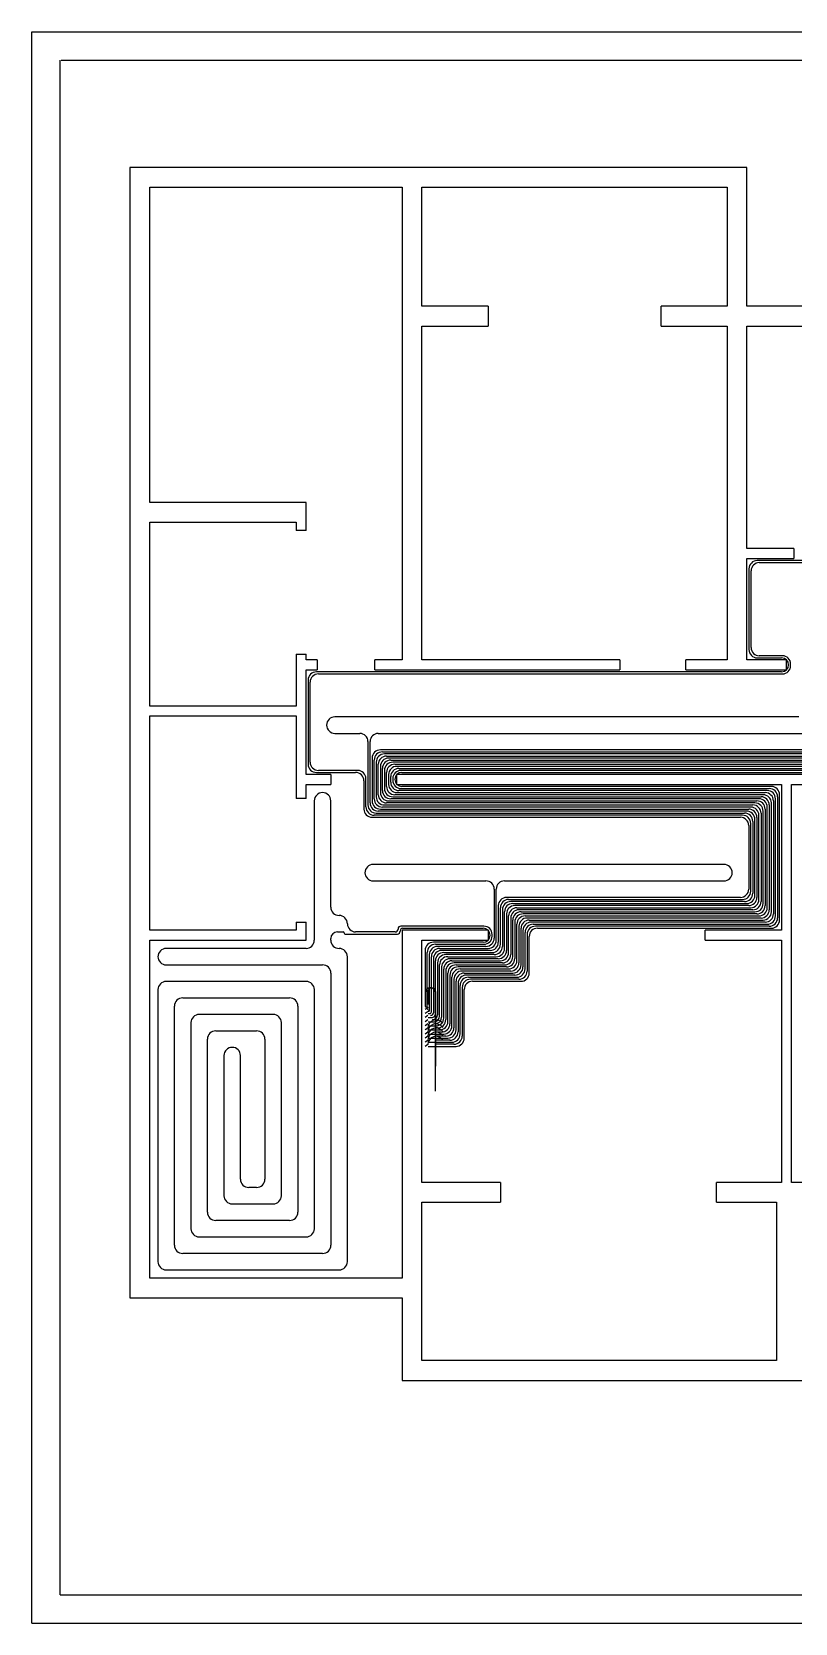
# Model space of a CAD drawing. Header units: inches. Extents: x 0 to 27300, y -27333 to -4451.
# Drawn here: x 0 to 9254, y -27333 to -8027 of the extents above; entities that cross this region are included whole.
import ezdxf

# ---------------------------------------------------------------- set-up
doc = ezdxf.new("R2010")
doc.units = ezdxf.units.IN
doc.header["$MEASUREMENT"] = 0
for name, color, linetype in [('A2-建筑墙体', 255, 'Continuous'), ('图框', 4, 'Continuous'), ('地暖管', 7, 'Continuous')]:
    doc.layers.add(name, color=color, linetype=linetype)
doc.styles.add('1dac53a31aeba2370b97106346818e54', font='', dxfattribs={"height": 43.198381})
doc.styles.add('1f488f4b2ef1b152d32ed8bb140b4ed1', font='', dxfattribs={"height": 43.198381})
doc.styles.add('2ee4a1918873d97d1977456be36b2fac', font='', dxfattribs={"height": 52.798021})
doc.styles.add('58c27925b294fd0c30aaffbcf10887a5', font='', dxfattribs={"height": 52.798021})
doc.styles.add('5d7050954b2bbd82e94d75c8334c1a07', font='', dxfattribs={"height": 52.798021})
doc.styles.add('6cdbe4c37f334f9b3f18b74c6616af9b', font='', dxfattribs={"height": 43.198381})
doc.styles.add('871ba157db02772189435026d6a1f12a', font='', dxfattribs={"height": 52.798021})
doc.styles.add('b55c54cd7af753c58a5ed410a0ddc4e6', font='', dxfattribs={"height": 43.198381})
doc.styles.add('eec79cf32286c9bcb9e9a0388136559f', font='', dxfattribs={"height": 43.198381})
doc.styles.add('fecaf8cb5bb26a9b40f5bfd342b1b301', font='', dxfattribs={"height": 52.798021})
doc.styles.get('1dac53a31aeba2370b97106346818e54').set_extended_font_data('SimSun')
doc.styles.get('1f488f4b2ef1b152d32ed8bb140b4ed1').set_extended_font_data('SimSun')
doc.styles.get('2ee4a1918873d97d1977456be36b2fac').set_extended_font_data('SimSun')
doc.styles.get('58c27925b294fd0c30aaffbcf10887a5').set_extended_font_data('SimSun')
doc.styles.get('5d7050954b2bbd82e94d75c8334c1a07').set_extended_font_data('SimSun')
doc.styles.get('6cdbe4c37f334f9b3f18b74c6616af9b').set_extended_font_data('SimSun')
doc.styles.get('871ba157db02772189435026d6a1f12a').set_extended_font_data('SimSun')
doc.styles.get('b55c54cd7af753c58a5ed410a0ddc4e6').set_extended_font_data('SimSun')
doc.styles.get('eec79cf32286c9bcb9e9a0388136559f').set_extended_font_data('SimSun')
doc.styles.get('fecaf8cb5bb26a9b40f5bfd342b1b301').set_extended_font_data('SimSun')

# ---------------------------------------------------------------- blocks, each defined once
blk = doc.blocks.new('1017054')
at = {"layer": '图框', "linetype": 'Continuous'}
for p, q in [((0.6, -8420), (11879.4, -8420)), ((0.6, -16820), (0.6, -8420)), ((11879.4, -8420), (11879.4, -16820)), ((150.6, -16670), (150.6, -8570)), ((155.4, -8570), (11729.4, -8570)), ((10229.5, -8570), (10229.5, -16670)), ((11729.4, -16670), (11729.4, -8570)), ((10779.5, -9157.8), (10989, -9025.4)), ((10989, -9025.4), (11199.7, -9154.6)), ((10827.1, -9190.6), (10985.9, -9092.1)), ((10985.9, -9092.1), (11145.7, -9187.4)), ((11199.7, -9154.6), (11199.7, -9308.1)), ((10779.5, -9309.1), (10779.5, -9157.8)), ((10827.1, -9300.7), (10827.1, -9190.6)), ((11145.7, -9187.4), (11145.7, -9298.5)), ((10516, -9638.2), (10649.4, -9638.2)), ((10517.5, -9659.8), (10542.9, -9659.8)), ((10578.3, -9659.6), (10588.4, -9659.6)), ((10622.9, -9659.8), (10647.9, -9659.8)), ((10679, -9646.9), (10679, -9668.4)), ((10698.5, -9645.8), (10698.5, -9659.9)), ((10743.9, -9664.3), (10743.9, -9631.6)), ((10743.9, -9631.6), (10761.1, -9631.6)), ((10761.1, -9631.6), (10761.1, -9664.3)), ((10855.3, -9657.7), (10855.3, -9708.4)), ((10978.7, -9644.7), (10871.7, -9644.7)), ((10987.8, -9625.8), (10987.8, -9639.2)), ((11005, -9625.8), (11005, -9639.2)), ((11108.5, -9644.7), (11010.5, -9644.7)), ((11185.8, -9651.3), (11185.8, -9755.9)), ((11423.8, -9641.2), (11208.3, -9641.2)), ((10500, -9714), (10500, -9870.6)), ((10516.5, -9694.8), (10539.6, -9694.8)), ((10529.4, -9718.3), (10529.4, -9778.2)), ((10550.4, -9666.9), (10550.4, -9686.3)), ((10553.1, -9717.5), (10553.1, -9764.5)), ((10568.9, -9666.9), (10568.9, -9686.3)), ((10572.1, -9722), (10572.1, -9772.4)), ((10578.3, -9694.8), (10588.4, -9694.8)), ((10578.3, -9714.4), (10588.4, -9714.4)), ((10593.9, -9666.9), (10593.9, -9686.3)), ((10596.3, -9722), (10596.3, -9772.4)), ((10613.6, -9666.9), (10613.6, -9686.3)), ((10614.5, -9717.5), (10614.5, -9764.5)), ((10621.8, -9694.8), (10644.9, -9694.8)), ((10637.7, -9718.3), (10637.7, -9778.2)), ((10660.1, -9714), (10660.1, -9884.4)), ((10680.2, -9743.1), (10680.2, -9757.9)), ((10686.9, -9736.4), (10739.1, -9736.4)), ((10704.1, -9686.4), (10743.9, -9686.4)), ((10704.3, -9664.3), (10743.9, -9664.3)), ((10743.9, -9686.4), (10743.9, -9730)), ((10761.1, -9664.3), (10809.3, -9664.3)), ((10761.1, -9685.6), (10809.8, -9685.6)), ((10761.1, -9685.6), (10761.1, -9730.2)), ((10766.4, -9736.4), (10808.7, -9736.4)), ((10816.5, -9668.6), (10816.5, -9680.6)), ((10817.3, -9743.3), (10817.3, -9757.7)), ((10880.1, -9678.8), (10880.1, -9706.5)), ((10887.5, -9672), (11104.9, -9672)), ((10910.4, -9714.1), (10943, -9714.1)), ((10912.3, -9694.7), (11083.7, -9694.7)), ((10973.1, -9723), (10985.5, -9723)), ((11012.4, -9714.1), (11083.9, -9714.1)), ((11107.6, -9737.1), (11127, -9737.1)), ((11113.3, -9682.5), (11113.3, -9713.5)), ((11143.8, -9714.1), (11143.8, -9674.1)), ((11213, -9677.6), (11213, -9748.9)), ((11223.1, -9668.1), (11422.3, -9668.1)), ((11314.9, -9705.6), (11314.9, -9751.8)), ((11322.9, -9694.6), (11339.5, -9694.6)), ((11344.4, -9705.7), (11344.4, -9752.1)), ((10529.4, -9804.4), (10529.4, -9831)), ((10637.7, -9804.4), (10637.7, -9831)), ((10678.1, -9795.8), (10678.1, -9878.3)), ((10687.1, -9763.1), (10811.6, -9763.1)), ((10698.5, -9782.5), (10789.7, -9782.5)), ((10701.9, -9821.1), (10701.9, -9867.3)), ((10706.1, -9809.8), (10782.9, -9809.8)), ((10795, -9819.6), (10795, -9869.2)), ((10815.4, -9806), (10815.4, -9888.1)), ((11031, -9876.9), (11031, -9822.5)), ((11203.9, -9809.9), (11224.6, -9809.9)), ((11218.2, -9787.6), (11305.1, -9787.6)), ((11222.8, -9756.7), (11303.9, -9756.7)), ((11316.4, -9796.6), (11316.4, -9864.4)), ((11343.9, -9796.4), (11343.9, -9861.9)), ((11352.4, -9787.6), (11454.7, -9787.6)), ((11354.5, -9757), (11454.4, -9757)), ((11462.8, -9763.9), (11462.8, -9780.4)), ((10528.2, -9905.3), (10643.9, -9905.3)), ((10529.4, -9853.9), (10529.4, -9876.8)), ((10535.8, -9849.4), (10633.5, -9849.4)), ((10537.1, -9834.6), (10630, -9834.6)), ((10541, -9887.2), (10629.8, -9887.2)), ((10637.7, -9853.9), (10637.7, -9876.8)), ((10704.2, -9905.1), (10801.8, -9905.1)), ((10715.6, -9882.4), (10779.9, -9882.4)), ((10867.5, -9906.4), (10905, -9906.4)), ((10907.3, -9874.9), (10869.2, -9874.9)), ((11295.1, -9888.3), (11295.1, -9912.6)), ((11729.4, -10367.6), (10229.5, -10367.6)), ((10229.5, -11091), (11729.4, -11091)), ((10229.5, -11659.7), (11729.4, -11659.7)), ((10229.5, -12237.2), (11729.4, -12237.2)), ((10229.5, -12781.3), (11729.4, -12781.3)), ((10229.5, -13160.2), (11729.4, -13160.2)), ((10229.5, -13539.2), (11729.4, -13539.2)), ((10229.5, -13944.1), (11729.4, -13944.1)), ((10229.5, -14394.1), (11729.4, -14394.1)), ((10979.4, -14394.1), (10979.4, -14733.7)), ((10229.5, -14733.7), (11729.4, -14733.7)), ((150.6, -16670), (11729.4, -16670)), ((0.6, -16820), (11879.4, -16820))]:
    blk.add_line(p, q, dxfattribs=at)
for centre, radius, start, end in [((10989.5, -9275.6), 212.7, 189.06326, 351.22537), ((10986.2, -9276.4), 161, 188.67877, 352.08264), ((10923.6, -9287.3), 25.6, 25.4217, 181.47552), ((10989.2, -9271.9), 92.6, 189.98711, 353.32388), ((10990.5, -9270.3), 44.2, 187.87552, 356.26453), ((11055.9, -9287.3), 25.6, 10.33016, 146.54958), ((10516.9, -9649), 10.8, 94.31777, 273.35043), ((10543.6, -9666.6), 6.82, 357.98129, 95.32506), ((10578, -9668.9), 9.33, 88.04288, 167.30389), ((10587.9, -9665.7), 6.14, 349.24252, 85.66618), ((10622.4, -9668.9), 9.02, 87.0265, 167.29825), ((10648.6, -9649), 10.8, 266.64957, 85.68223), ((10688.9, -9649), 10.2, 18.32617, 167.8205), ((10703.6, -9659.4), 5.04, 186.11292, 278.41232), ((10874, -9664.4), 19.8, 96.6007, 160.3597), ((10978.9, -9634.8), 9.89, 268.87418, 333.44443), ((10996.4, -9631.7), 10.4, 34.3448, 145.6552), ((11011.8, -9638), 6.85, 190.65553, 259.34445), ((11105.8, -9683.8), 39.2, 14.29939, 86.08947), ((11207.9, -9670.3), 29.1, 89.06215, 139.2711), ((11417.5, -9623), 45.4, 276.04296, 0.65613), ((11418.2, -9624.1), 18, 287.89719, 5.26145), ((11449.5, -9642.5), 24.2, 56.36841, 123.63158), ((10522.7, -9716.8), 22.9, 105.83975, 172.95766), ((10541.5, -9726.9), 14.9, 39.01448, 144.50691), ((10539.7, -9683.8), 11, 269.14342, 346.82722), ((10577.1, -9686.7), 8.15, 177.11169, 278.98932), ((10580.1, -9722.1), 7.97, 102.506, 178.97522), ((10584.8, -9686.4), 9.14, 292.98911, 0.31258), ((10588.7, -9722), 7.62, 359.86447, 92.47381), ((10622.1, -9686.4), 8.43, 179.77374, 268.00348), ((10625.6, -9733.6), 19.5, 51.82613, 124.56226), ((10640.8, -9713.7), 19.4, 359.2366, 77.79726), ((10702.5, -9662), 24.4, 195.3683, 273.70917), ((10687.9, -9744.1), 7.75, 97.02299, 172.38785), ((10736.8, -9729.7), 7.12, 288.75772, 357.82544), ((10769.1, -9728.8), 8.1, 189.86636, 250.41756), ((10809.1, -9744.7), 8.27, 9.89262, 92.87217), ((10809.5, -9672.2), 7.85, 27.06586, 91.1627), ((10808.8, -9677.4), 8.28, 276.56808, 337.70407), ((10867.7, -9707.1), 12.5, 186.18703, 2.53611), ((10858.4, -9629.4), 148, 272.30258, 320.77209), ((10846, -9619.7), 195.6, 275.85745, 321.34119), ((10859.3, -9646.7), 107.5, 273.95236, 321.12869), ((10887.7, -9679.7), 7.63, 91.63091, 173.24155), ((10916.3, -9704.9), 10.9, 111.61272, 237.21278), ((10965.6, -9751), 34.4, 15.36733, 54.46764), ((10883.2, -9785), 147.4, 357.88465, 28.76708), ((11214.4, -9973.6), 259.6, 114.30819, 135.12674), ((11080.2, -9704.5), 10.3, 291.04973, 70.19579), ((11102.5, -9682.6), 10.8, 0.02101, 77.29861), ((11128.7, -9706.7), 16.8, 203.57852, 334.05096), ((11119.5, -9751.2), 16, 317.39698, 62.11168), ((11226.9, -9682.3), 14.7, 105.19199, 161.43864), ((11330.2, -9708.3), 15.5, 118.11695, 170.12964), ((11327.8, -9706.4), 16.6, 2.43148, 45.33025), ((10530.2, -9752), 26.2, 268.28604, 331.4678), ((10530.3, -9761.2), 43.2, 268.70709, 344.96225), ((10631.6, -9769.6), 35.4, 184.56529, 280.02182), ((10634.3, -9757.4), 21, 199.75555, 279.22992), ((10701.1, -9808.8), 26.4, 95.46915, 150.42928), ((10687.8, -9754.9), 8.21, 201.55894, 265.2478), ((10722.2, -9822.1), 20.2, 142.48921, 177.23819), ((10782.1, -9823.2), 13.4, 15.3429, 86.46938), ((10788.8, -9809.4), 26.9, 7.31535, 87.96974), ((10810.9, -9756.6), 6.48, 276.52054, 350.24731), ((10874.6, -9827.3), 15.7, 123.37817, 235.87286), ((10874.6, -9766.5), 14.8, 121.83917, 226.61217), ((10866.8, -9668.8), 171.6, 269.65518, 321.42886), ((10725, -9487.1), 428.5, 295.18491, 310.27374), ((10883.7, -9798.1), 119.4, 352.30381, 10.76487), ((11271.5, -10063.7), 340.6, 129.22598, 134.91631), ((11283.8, -9756.8), 231.7, 190.70569, 220.3029), ((11194.2, -9786.5), 112.8, 177.3231, 238.5217), ((11148.4, -9880.9), 120, 98.18986, 123.83833), ((11091.4, -9817.7), 112.8, 325.90021, 3.97691), ((11224.2, -9749.1), 39, 189.98938, 261.04294), ((11126.6, -9832.2), 100.5, 323.81286, 12.79996), ((11223.5, -9745.7), 11.1, 197.06299, 266.0296), ((11302.3, -9738.5), 18.3, 274.95343, 313.25104), ((11302.4, -9802.6), 15.2, 23.19769, 79.76546), ((11354, -9797.7), 10.2, 98.95345, 172.60139), ((11354.6, -9743.9), 13.1, 218.86043, 269.43164), ((11438, -9839.4), 29.6, 93.67776, 159.45251), ((11332.1, -9893.1), 133.1, 356.08577, 38.6706), ((11453.5, -9766.6), 9.65, 16.3888, 84.90044), ((11455.1, -9779.9), 7.71, 266.93219, 356.95544), ((10539.4, -9867.4), 39.5, 184.54605, 253.58766), ((10536.5, -9825.9), 8.72, 215.6619, 274.05521), ((10535.6, -9856), 6.59, 88.46243, 161.40648), ((10540.3, -9876.3), 11, 182.87885, 273.35272), ((10627.2, -9877), 10.5, 284.46104, 1.14558), ((10629.6, -9823.7), 10.9, 272.46893, 318.04303), ((10633.5, -9853.6), 4.23, 356.58331, 90.13579), ((10638.4, -9884.3), 21.7, 284.70413, 359.86534), ((10711.5, -9872), 33.9, 190.68318, 257.6799), ((10719.3, -9865.3), 17.5, 186.44353, 257.53091), ((10778.4, -9865.5), 17, 275.00122, 347.37064), ((10798.7, -9888.7), 16.7, 280.69152, 1.98886), ((10876.2, -9891.1), 17.6, 113.26645, 240.43211), ((10796.3, -9609.5), 316.2, 290.11771, 311.01816), ((10998.2, -9895.2), 13, 153.43144, 282.69986), ((10952.8, -9851), 51.1, 311.40309, 3.37904), ((10986.7, -9864), 46.1, 288.01257, 343.66019), ((11115, -9887.3), 20.9, 247.69598, 13.05991), ((11196.8, -9885), 12.7, 161.60144, 329.06567), ((11296.4, -9865), 47.6, 268.32184, 3.75751), ((11290, -9862.4), 26.5, 281.04559, 355.65503), ((11344.6, -9889.3), 89.2, 351.62787, 42.57758), ((11448.7, -9874.7), 31.9, 240.08498, 300.52454)]:
    blk.add_arc(centre, radius, start, end, dxfattribs=at)
at = {"layer": '图框', "color": 255, "attachment_point": 1, "line_spacing_factor": 0.8}
for s, insert, char_height, style in [('工程名称:', (10319.5, -10479.1), 42.24, '871ba157db02772189435026d6a1f12a'), ('PROJECT:', (10319.5, -10569.3), 34.56, '1f488f4b2ef1b152d32ed8bb140b4ed1'), ('图纸名称：', (10313.6, -11209.7), 42.24, '58c27925b294fd0c30aaffbcf10887a5'), ('TITLE:', (10319.5, -11300), 34.56, '1f488f4b2ef1b152d32ed8bb140b4ed1'), ('设计总监:', (10319.5, -11755.4), 42.24, '5d7050954b2bbd82e94d75c8334c1a07'), ('DESIGNER IN CHIEF:', (10319.5, -11845.7), 34.559, '6cdbe4c37f334f9b3f18b74c6616af9b'), ('签名:', (10319.5, -12002.9), 42.24, '5d7050954b2bbd82e94d75c8334c1a07'), ('SIGNATURE:', (10319.5, -12093.2), 34.56, '6cdbe4c37f334f9b3f18b74c6616af9b'), ('项目负责:', (10319.5, -12332.9), 42.24, '5d7050954b2bbd82e94d75c8334c1a07'), ('PROJECT IN CHIEF:', (10319.5, -12423.2), 34.559, 'b55c54cd7af753c58a5ed410a0ddc4e6'), ('签名:', (10319.5, -12559.4), 42.24, '2ee4a1918873d97d1977456be36b2fac'), ('SIGNATURE:', (10319.5, -12649.7), 34.56, '6cdbe4c37f334f9b3f18b74c6616af9b'), ('设计师:', (10319.5, -12899.4), 42.24, '2ee4a1918873d97d1977456be36b2fac'), ('DESIGNER:', (10319.5, -13004.5), 34.56, '6cdbe4c37f334f9b3f18b74c6616af9b'), ('审核:', (10319.5, -13267), 42.24, '2ee4a1918873d97d1977456be36b2fac'), ('APPROVED BY:', (10319.5, -13374.3), 34.559, 'eec79cf32286c9bcb9e9a0388136559f'), ('业主签名:', (10319.5, -13666), 42.24, 'fecaf8cb5bb26a9b40f5bfd342b1b301'), ('CLIENT SIGNATURE:', (10317.8, -13778.8), 34.559, '6cdbe4c37f334f9b3f18b74c6616af9b'), ('图纸编号:', (10302.5, -14039.8), 42.24, '2ee4a1918873d97d1977456be36b2fac'), ('DRAWING NO:', (10307.3, -14130.1), 34.559, '1dac53a31aeba2370b97106346818e54'), ('比例:', (10304.8, -14489.8), 42.24, '2ee4a1918873d97d1977456be36b2fac'), ('日期:', (11035.5, -14489.8), 42.24, '2ee4a1918873d97d1977456be36b2fac'), ('SCALE:', (10310.7, -14580.1), 34.56, '1f488f4b2ef1b152d32ed8bb140b4ed1'), ('DATE:', (11045.4, -14580.1), 34.56, '1f488f4b2ef1b152d32ed8bb140b4ed1')]:
    blk.add_mtext(s, dxfattribs=dict(at, insert=insert, char_height=char_height, style=style))

msp = doc.modelspace()

# ---------------------------------------------------------------- linework, layer by layer
at = {"layer": 'A2-建筑墙体', "color": 255, "linetype": 'Continuous'}
for p, q in [((1429, -9672), (1189, -9672)), ((1189, -9672), (1189, -23387)), ((8669, -9672), (1429, -9672)), ((8669, -9912), (8669, -9672)), ((1429, -13737), (1429, -9912)), ((1429, -9912), (4489, -9912)), ((4489, -9912), (4489, -15647)), ((4729, -9912), (8429, -9912)), ((4729, -11357), (4729, -9912)), ((8429, -9912), (8429, -11357)), ((8669, -11357), (8669, -9912)), ((5531, -11357), (4729, -11357)), ((5531, -11357), (5531, -11597)), ((5531, -11357), (5531, -11597)), ((8429, -11357), (7631, -11357)), ((7631, -11597), (7631, -11357)), ((7631, -11597), (7631, -11357)), ((11304, -11357), (8669, -11357)), ((4729, -11597), (5531, -11597)), ((4729, -15647), (4729, -11597)), ((7631, -11597), (8429, -11597)), ((8429, -11597), (8429, -15647)), ((8669, -11597), (11304, -11597)), ((8669, -14297), (8669, -11597)), ((3324, -13737), (1429, -13737)), ((3324, -13977), (3324, -13737)), ((1429, -13977), (3204, -13977)), ((1429, -16207), (1429, -13977)), ((3204, -13977), (3204, -14077)), ((3324, -14077), (3204, -14077)), ((3324, -14077), (3204, -14077)), ((3324, -14077), (3324, -13977)), ((9238, -14297), (8669, -14297)), ((8669, -15647), (8669, -14417)), ((8669, -14417), (9238, -14417)), ((9238, -14297), (9238, -14417)), ((9238, -14297), (9238, -14417)), ((3204, -15577), (3204, -16207)), ((3204, -15577), (3324, -15577)), ((3204, -15577), (3324, -15577)), ((3324, -15647), (3324, -15577)), ((3459, -15647), (3324, -15647)), ((3324, -17037), (3324, -15767)), ((3324, -15767), (3459, -15767)), ((3459, -15647), (3459, -15767)), ((3459, -15647), (3459, -15767)), ((4489, -15647), (4159, -15647)), ((4159, -15767), (4159, -15647)), ((4159, -15767), (4159, -15647)), ((4159, -15767), (7129, -15767)), ((7129, -15647), (4729, -15647)), ((7129, -15647), (7129, -15767)), ((7129, -15647), (7129, -15767)), ((8429, -15647), (7929, -15647)), ((7929, -15767), (7929, -15647)), ((7929, -15767), (7929, -15647)), ((7929, -15767), (9149, -15767)), ((9149, -15647), (8669, -15647)), ((9149, -15767), (9149, -15647)), ((3204, -16207), (1429, -16207)), ((1429, -18927), (1429, -16327)), ((1429, -16327), (3204, -16327)), ((3204, -16327), (3204, -17328)), ((3624, -17037), (3324, -17037)), ((3324, -17157), (3624, -17157)), ((3324, -17328), (3324, -17157)), ((3624, -17037), (3624, -17157)), ((3624, -17037), (3624, -17157)), ((11996, -17037), (4424, -17037)), ((4424, -17157), (4424, -17037)), ((4424, -17157), (4424, -17037)), ((4424, -17157), (9089, -17157)), ((9089, -17157), (9089, -18927)), ((9209, -17157), (11996, -17157)), ((9209, -21987), (9209, -17157)), ((3324, -17328), (3204, -17328)), ((3324, -17328), (3204, -17328)), ((3204, -18828), (3204, -18927)), ((3204, -18828), (3324, -18828)), ((3204, -18828), (3324, -18828)), ((3324, -18927), (3324, -18828)), ((3204, -18927), (1429, -18927)), ((1429, -19047), (3324, -19047)), ((1429, -23147), (1429, -19047)), ((3324, -19047), (3324, -18927)), ((4729, -18927), (4489, -18927)), ((4489, -18927), (4489, -23147)), ((5531, -18927), (4729, -18927)), ((4729, -21987), (4729, -19047)), ((4729, -19047), (5531, -19047)), ((5531, -18927), (5531, -19047)), ((5531, -18927), (5531, -19047)), ((9089, -18927), (8161, -18927)), ((8161, -19047), (8161, -18927)), ((8161, -19047), (8161, -18927)), ((8161, -19047), (9089, -19047)), ((9089, -19047), (9089, -21987)), ((5681, -21987), (4729, -21987)), ((5681, -21987), (5681, -22227)), ((5681, -21987), (5681, -22227)), ((9089, -21987), (8300, -21987)), ((8300, -22227), (8300, -21987)), ((8300, -22227), (8300, -21987)), ((10087, -21987), (9209, -21987)), ((4729, -24147), (4729, -22227)), ((4729, -22227), (5681, -22227)), ((8300, -22227), (9029, -22227)), ((9029, -22227), (9029, -24147)), ((4489, -23147), (1429, -23147)), ((1189, -23387), (1429, -23387)), ((1429, -23387), (4489, -23387)), ((4489, -23387), (4489, -24387)), ((9029, -24147), (4729, -24147)), ((4489, -24387), (4729, -24387)), ((4729, -24387), (12116, -24387))]:
    msp.add_line(p, q, dxfattribs=at)
at = {"layer": '地暖管', "color": 242, "linetype": 'Continuous', "true_color": 0xbd002e}
for p, q in [((11180, -14442), (8794, -14442)), ((8819, -14467), (11155, -14467)), ((8694, -14542), (8694, -15522)), ((8719, -15497), (8719, -14567)), ((8794, -15622), (9090, -15622)), ((9099, -15597), (8819, -15597)), ((9090, -15792), (3449, -15792)), ((3474, -15817), (9099, -15817)), ((9174, -15706), (9174, -15708)), ((9199, -15717), (9199, -15697)), ((3349, -15892), (3349, -16912)), ((3374, -16887), (3374, -15917)), ((9299, -16338), (3674, -16338)), ((3674, -16538), (3975, -16538)), ((4200, -16538), (13378, -16538)), ((4075, -16638), (4075, -17406)), ((4100, -17381), (4100, -16638)), ((13773, -16738), (4225, -16738)), ((4250, -16763), (13773, -16763)), ((13573, -16788), (4275, -16788)), ((3950, -16987), (3474, -16987)), ((4125, -16838), (4125, -17357)), ((4150, -17332), (4150, -16863)), ((4175, -16888), (4175, -17307)), ((4200, -17282), (4200, -16913)), ((4225, -16938), (4225, -17257)), ((4250, -17232), (4250, -16963)), ((4275, -16988), (4275, -17207)), ((4300, -16813), (13548, -16813)), ((13523, -16838), (4325, -16838)), ((4350, -16863), (13498, -16863)), ((13473, -16888), (4375, -16888)), ((4400, -16913), (13448, -16913)), ((13423, -16938), (4425, -16938)), ((4450, -16963), (13398, -16963)), ((11946, -16987), (4475, -16987)), ((3449, -17012), (3925, -17012)), ((4025, -17112), (4025, -17456)), ((4050, -17431), (4050, -17087)), ((4300, -17182), (4300, -17013)), ((4325, -17038), (4325, -17157)), ((4350, -17132), (4350, -17063)), ((4375, -17087), (4375, -17107)), ((4400, -17098), (4400, -17096)), ((4484, -17012), (11921, -17012)), ((3424, -17357), (3424, -19047)), ((3624, -18647), (3624, -17357)), ((4325, -17357), (8790, -17357)), ((8815, -17332), (4350, -17332)), ((4375, -17307), (8840, -17307)), ((8865, -17282), (4400, -17282)), ((4425, -17257), (8890, -17257)), ((8915, -17232), (4450, -17232)), ((4475, -17207), (8940, -17207)), ((8965, -17182), (4484, -17182)), ((8990, -17357), (8990, -18728)), ((9015, -18753), (9015, -17332)), ((9040, -17307), (9040, -18777)), ((9065, -18802), (9065, -17282)), ((4125, -17556), (8590, -17556)), ((8615, -17531), (4150, -17531)), ((4175, -17506), (8640, -17506)), ((8665, -17481), (4200, -17481)), ((4225, -17457), (8690, -17457)), ((8715, -17432), (4250, -17432)), ((4275, -17407), (8740, -17407)), ((8765, -17382), (4300, -17382)), ((8790, -17557), (8790, -18528)), ((8815, -18553), (8815, -17532)), ((8840, -17507), (8840, -18578)), ((8865, -18603), (8865, -17482)), ((8890, -17457), (8890, -18628)), ((8915, -18653), (8915, -17432)), ((8940, -17407), (8940, -18678)), ((8965, -18703), (8965, -17382)), ((8690, -17656), (8690, -18428)), ((8715, -18453), (8715, -17631)), ((8740, -17606), (8740, -18478)), ((8765, -18503), (8765, -17581)), ((8390, -18128), (4138, -18128)), ((4138, -18328), (5505, -18328)), ((5730, -18328), (8390, -18328)), ((5605, -18428), (5605, -19022)), ((5630, -19047), (5630, -18428)), ((8590, -18528), (5755, -18528)), ((5655, -18628), (5655, -19072)), ((5680, -19097), (5680, -18653)), ((5705, -18678), (5705, -19122)), ((5730, -19147), (5730, -18703)), ((5780, -18553), (8615, -18553)), ((8640, -18578), (5805, -18578)), ((5830, -18603), (8665, -18603)), ((8690, -18628), (5855, -18628)), ((5880, -18653), (8715, -18653)), ((8740, -18678), (5905, -18678)), ((5930, -18703), (8765, -18703)), ((3725, -18747), (3724, -18747)), ((4440, -18911), (4440, -18913)), ((5480, -18877), (4474, -18877)), ((4499, -18902), (5472, -18902)), ((5755, -18728), (5755, -19172)), ((5780, -19197), (5780, -18753)), ((5805, -18778), (5805, -19222)), ((5830, -19247), (5830, -18803)), ((5855, -18828), (5855, -19271)), ((5880, -19296), (5880, -18853)), ((5905, -18878), (5905, -19321)), ((5930, -19346), (5930, -18903)), ((8790, -18728), (5955, -18728)), ((5980, -18753), (8815, -18753)), ((8840, -18778), (6005, -18778)), ((6030, -18803), (8865, -18803)), ((8890, -18828), (6054, -18828)), ((6079, -18853), (8915, -18853)), ((8940, -18877), (6104, -18877)), ((6129, -18902), (8965, -18902)), ((3624, -19047), (3624, -19027)), ((3704, -18947), (3773, -18947)), ((3785, -18959), (3785, -18960)), ((3797, -18972), (4431, -18972)), ((4406, -18947), (3925, -18947)), ((4465, -18938), (4465, -18936)), ((5472, -19072), (4868, -19072)), ((4893, -19097), (5480, -19097)), ((5556, -18986), (5556, -18988)), ((5580, -18997), (5580, -18977)), ((5954, -18928), (5954, -19371)), ((5979, -19396), (5979, -18953)), ((6004, -18977), (6004, -19421)), ((6029, -19446), (6029, -19002)), ((3324, -19147), (1629, -19147)), ((3725, -19147), (3724, -19147)), ((3825, -22947), (3825, -19247)), ((4768, -19172), (4768, -19844)), ((4793, -19881), (4793, -19197)), ((4818, -19222), (4818, -19904)), ((4843, -19917), (4843, -19247)), ((4868, -19272), (4868, -19929)), ((4893, -19942), (4893, -19297)), ((5505, -19122), (4918, -19122)), ((4943, -19147), (5530, -19147)), ((5555, -19172), (4968, -19172)), ((4993, -19197), (5580, -19197)), ((5605, -19222), (5018, -19222)), ((5043, -19247), (5630, -19247)), ((5655, -19272), (5068, -19272)), ((5093, -19297), (5680, -19297)), ((1629, -19347), (3525, -19347)), ((3625, -19447), (3625, -22747)), ((4918, -19322), (4918, -19954)), ((4943, -19967), (4943, -19347)), ((4968, -19372), (4968, -19979)), ((4993, -19992), (4993, -19397)), ((5018, -19422), (5018, -20011)), ((5043, -20036), (5043, -19447)), ((5068, -19471), (5068, -20061)), ((5093, -20086), (5093, -19496)), ((5705, -19322), (5118, -19322)), ((5143, -19347), (5730, -19347)), ((5755, -19371), (5168, -19371)), ((5193, -19396), (5780, -19396)), ((5805, -19421), (5217, -19421)), ((5242, -19446), (5830, -19446)), ((5854, -19471), (5267, -19471)), ((5292, -19496), (5879, -19496)), ((1529, -19647), (1529, -22947)), ((3325, -19547), (1629, -19547)), ((3425, -22547), (3425, -19647)), ((4768, -19688), (4768, -19826)), ((4803, -19826), (4803, -19670)), ((4831, -19626), (4830, -19626)), ((4847, -19626), (4849, -19626)), ((4893, -19670), (4893, -20576)), ((4893, -20779), (4893, -19688)), ((5117, -19521), (5117, -20111)), ((5142, -20135), (5142, -19546)), ((5167, -19571), (5167, -20160)), ((5192, -20185), (5192, -19596)), ((5217, -19621), (5217, -20210)), ((5242, -20235), (5242, -19646)), ((5904, -19521), (5317, -19521)), ((5342, -19546), (5929, -19546)), ((1729, -22747), (1729, -19847)), ((1829, -19747), (3125, -19747)), ((3225, -19847), (3225, -22347)), ((4803, -19862), (4768, -19886)), ((4785, -19861), (4786, -19861)), ((1929, -20047), (1929, -22547)), ((2925, -19947), (2029, -19947)), ((3025, -22147), (3025, -20047)), ((4803, -19911), (4768, -19936)), ((4802, -19962), (4768, -19986)), ((4802, -20012), (4768, -20036)), ((4801, -20063), (4768, -20086)), ((4803, -19886), (4798, -19886)), ((4798, -19886), (4798, -19886)), ((4803, -19936), (4822, -19936)), ((4803, -19986), (4847, -19986)), ((4803, -20036), (4872, -20036)), ((4811, -19911), (4810, -19911)), ((4822, -19936), (4824, -19936)), ((4836, -19961), (4834, -19961)), ((4847, -19986), (4849, -19986)), ((4861, -20011), (4859, -20011)), ((4872, -20036), (4874, -20036)), ((4886, -20061), (4883, -20061)), ((2129, -22347), (2129, -20247)), ((2229, -20147), (2725, -20147)), ((2825, -20247), (2825, -21947)), ((4800, -20113), (4768, -20136)), ((4800, -20163), (4768, -20186)), ((4800, -20213), (4768, -20235)), ((4800, -20263), (4768, -20285)), ((4803, -20086), (4897, -20086)), ((4803, -20136), (4903, -20136)), ((4803, -20186), (4903, -20186)), ((4803, -20235), (4903, -20235)), ((4897, -20086), (4899, -20086)), ((4918, -20111), (4900, -20111)), ((4968, -20161), (4900, -20161)), ((5017, -20211), (4900, -20211)), ((5067, -20260), (4900, -20260)), ((4903, -20136), (4943, -20136)), ((4903, -20186), (4993, -20186)), ((4903, -20235), (5042, -20235)), ((2329, -20447), (2329, -22147)), ((2529, -21947), (2529, -20447)), ((4800, -20313), (4768, -20335)), ((4803, -20285), (4903, -20285)), ((4803, -20335), (4903, -20335)), ((5117, -20310), (4900, -20310)), ((4903, -20285), (5092, -20285)), ((4903, -20335), (5142, -20335)), ((4893, -20676), (4893, -20576)), ((4893, -20879), (4893, -20779)), ((2725, -22047), (2629, -22047)), ((2429, -22247), (2925, -22247)), ((3125, -22447), (2229, -22447)), ((2029, -22647), (3325, -22647)), ((3525, -22847), (1829, -22847)), ((1629, -23047), (3725, -23047))]:
    msp.add_line(p, q, dxfattribs=at)
for centre, radius, start, end in [((8794, -14542), 100, 90, 180), ((8819, -14567), 100, 90, 180), ((8794, -15522), 100, 180, 270), ((8819, -15497), 100, 180, 270), ((9090, -15706), 84, 0, 90), ((9099, -15697), 100, 0, 90), ((3449, -15892), 100, 90, 180), ((3474, -15917), 100, 90, 180), ((9090, -15708), 84, 270, 0), ((9099, -15717), 100, 270, 0), ((3674, -16438), 100, 90, 180), ((3674, -16438), 100, 180, 270), ((3975, -16638), 100, 0, 90), ((4200, -16638), 100, 90, 180), ((4225, -16838), 100, 90, 180), ((4250, -16863), 100, 90, 180), ((4275, -16888), 100, 90, 180), ((3449, -16912), 100, 180, 270), ((3474, -16887), 100, 180, 270), ((3950, -17087), 100, 0, 90), ((4300, -16913), 100, 90, 180), ((4325, -16938), 100, 90, 180), ((4350, -16963), 100, 90, 180), ((4375, -16988), 100, 90, 180), ((4400, -17013), 100, 90, 180), ((4425, -17038), 100, 90, 180), ((4450, -17063), 100, 90, 180), ((4475, -17087), 100, 90, 180), ((3925, -17112), 100, 0, 90), ((4425, -17157), 100, 180, 270), ((4450, -17132), 100, 180, 270), ((4475, -17107), 100, 180, 270), ((4484, -17096), 84, 90, 180), ((4484, -17098), 84, 180, 270), ((3524, -17357), 100, 90, 180), ((3524, -17357), 100, 0, 90), ((4225, -17357), 100, 180, 270), ((4250, -17332), 100, 180, 270), ((4275, -17307), 100, 180, 270), ((4300, -17282), 100, 180, 270), ((4325, -17257), 100, 180, 270), ((4350, -17232), 100, 180, 270), ((4375, -17207), 100, 180, 270), ((4400, -17182), 100, 180, 270), ((8790, -17457), 100, 0, 90), ((8815, -17432), 100, 0, 90), ((8840, -17407), 100, 0, 90), ((8865, -17382), 100, 0, 90), ((8890, -17357), 100, 0, 90), ((8915, -17332), 100, 0, 90), ((8940, -17307), 100, 0, 90), ((8965, -17282), 100, 0, 90), ((4125, -17456), 100, 180, 270), ((4150, -17431), 100, 180, 270), ((4175, -17406), 100, 180, 270), ((4200, -17381), 100, 180, 270), ((8590, -17656), 100, 0, 90), ((8615, -17631), 100, 0, 90), ((8640, -17606), 100, 0, 90), ((8665, -17581), 100, 0, 90), ((8690, -17557), 100, 0, 90), ((8715, -17532), 100, 0, 90), ((8740, -17507), 100, 0, 90), ((8765, -17482), 100, 0, 90), ((4138, -18228), 100, 90, 180), ((8390, -18228), 100, 0, 90), ((4138, -18228), 100, 180, 270), ((5505, -18428), 100, 0, 90), ((5730, -18428), 100, 90, 180), ((8390, -18228), 100, 270, 0), ((5755, -18628), 100, 90, 180), ((8590, -18428), 100, 270, 0), ((8615, -18453), 100, 270, 0), ((8640, -18478), 100, 270, 0), ((8665, -18503), 100, 270, 0), ((8690, -18528), 100, 270, 0), ((3724, -18647), 100, 180, 270), ((5780, -18653), 100, 90, 180), ((5805, -18678), 100, 90, 180), ((5830, -18703), 100, 90, 180), ((5855, -18728), 100, 90, 180), ((5880, -18753), 100, 90, 180), ((5905, -18778), 100, 90, 180), ((5930, -18803), 100, 90, 180), ((8715, -18553), 100, 270, 0), ((8740, -18578), 100, 270, 0), ((8765, -18603), 100, 270, 0), ((8790, -18628), 100, 270, 0), ((8815, -18653), 100, 270, 0), ((8840, -18678), 100, 270, 0), ((8865, -18703), 100, 270, 0), ((3725, -18847), 100, 0, 90), ((3925, -18847), 100, 180, 270), ((4406, -18913), 34, 270, 0), ((4474, -18911), 34, 90, 180), ((4499, -18936), 34, 90, 180), ((5472, -18986), 84, 0, 90), ((5480, -18977), 100, 0, 90), ((5955, -18828), 100, 90, 180), ((5980, -18853), 100, 90, 180), ((6005, -18878), 100, 90, 180), ((6030, -18903), 100, 90, 180), ((6054, -18928), 100, 90, 180), ((6079, -18953), 100, 90, 180), ((6104, -18977), 100, 90, 180), ((6129, -19002), 100, 90, 180), ((8890, -18728), 100, 270, 0), ((8915, -18753), 100, 270, 0), ((8940, -18777), 100, 270, 0), ((8965, -18802), 100, 270, 0), ((3324, -19047), 100, 270, 0), ((3704, -19027), 80, 90, 180), ((3724, -19047), 100, 180, 270), ((3773, -18959), 12, 0, 90), ((3797, -18960), 12, 180, 270), ((4431, -18938), 34, 270, 0), ((4868, -19172), 100, 90, 180), ((4893, -19197), 100, 90, 180), ((5472, -18988), 84, 270, 0), ((5480, -18997), 100, 270, 0), ((5505, -19022), 100, 270, 0), ((5530, -19047), 100, 270, 0), ((5555, -19072), 100, 270, 0), ((5580, -19097), 100, 270, 0), ((1629, -19247), 100, 90, 180), ((1629, -19247), 100, 180, 270), ((3725, -19247), 100, 0, 90), ((4918, -19222), 100, 90, 180), ((4943, -19247), 100, 90, 180), ((4968, -19272), 100, 90, 180), ((4993, -19297), 100, 90, 180), ((5018, -19322), 100, 90, 180), ((5043, -19347), 100, 90, 180), ((5068, -19372), 100, 90, 180), ((5093, -19397), 100, 90, 180), ((5605, -19122), 100, 270, 0), ((5630, -19147), 100, 270, 0), ((5655, -19172), 100, 270, 0), ((5680, -19197), 100, 270, 0), ((5705, -19222), 100, 270, 0), ((5730, -19247), 100, 270, 0), ((5755, -19271), 100, 270, 0), ((5780, -19296), 100, 270, 0), ((3525, -19447), 100, 0, 90), ((5118, -19422), 100, 90, 180), ((5143, -19447), 100, 90, 180), ((5168, -19471), 100, 90, 180), ((5193, -19496), 100, 90, 180), ((5217, -19521), 100, 90, 180), ((5242, -19546), 100, 90, 180), ((5267, -19571), 100, 90, 180), ((5292, -19596), 100, 90, 180), ((5805, -19321), 100, 270, 0), ((5830, -19346), 100, 270, 0), ((5854, -19371), 100, 270, 0), ((5879, -19396), 100, 270, 0), ((5904, -19421), 100, 270, 0), ((5929, -19446), 100, 270, 0), ((1629, -19647), 100, 90, 180), ((3325, -19647), 100, 0, 90), ((4830, -19688), 62, 90, 180), ((4847, -19670), 44, 90, 180), ((4831, -19688), 62, 0, 90), ((4849, -19670), 44, 0, 90), ((5317, -19621), 100, 90, 180), ((5342, -19646), 100, 90, 180), ((1829, -19847), 100, 90, 180), ((3125, -19847), 100, 0, 90), ((4785, -19844), 17, 180, 270), ((4786, -19862), 0.731, 0, 35.4087), ((4798, -19881), 5, 180, 270), ((2029, -20047), 100, 90, 180), ((2925, -20047), 100, 0, 90), ((4900, -20113), 100, 35.4087, 180), ((4900, -20163), 100, 35.4087, 180), ((4810, -19911), 7, 35.4087, 180), ((4811, -19904), 7, 270, 0), ((4824, -19917), 19, 270, 0), ((4834, -19962), 1.38, 35.4087, 180), ((4836, -19929), 32, 270, 0), ((4849, -19942), 44, 270, 0), ((4858, -20012), 2.45, 35.4087, 180), ((4861, -19954), 57, 270, 0), ((4874, -19967), 69, 270, 0), ((4883, -20063), 3.53, 35.4087, 180), ((4886, -19979), 82, 270, 0), ((4899, -19992), 94, 270, 0), ((4918, -20011), 100, 270, 0), ((4943, -20036), 100, 270, 0), ((4968, -20061), 100, 270, 0), ((2229, -20247), 100, 90, 180), ((2725, -20247), 100, 0, 90), ((4900, -20213), 100, 35.4087, 180), ((4900, -20263), 100, 35.4087, 180), ((4900, -20313), 100, 35.4087, 180), ((4993, -20086), 100, 270, 0), ((5017, -20111), 100, 270, 0), ((5042, -20135), 100, 270, 0), ((5067, -20160), 100, 270, 0), ((5092, -20185), 100, 270, 0), ((5117, -20210), 100, 270, 0), ((5142, -20235), 100, 270, 0), ((2429, -20447), 100, 90, 180), ((2429, -20447), 100, 0, 90), ((2629, -21947), 100, 180, 270), ((2725, -21947), 100, 270, 0), ((2429, -22147), 100, 180, 270), ((2925, -22147), 100, 270, 0), ((2229, -22347), 100, 180, 270), ((3125, -22347), 100, 270, 0), ((2029, -22547), 100, 180, 270), ((3325, -22547), 100, 270, 0), ((1829, -22747), 100, 180, 270), ((3525, -22747), 100, 270, 0), ((1629, -22947), 100, 180, 270), ((3725, -22947), 100, 270, 0)]:
    msp.add_arc(centre, radius, start, end, dxfattribs=at)

# ---------------------------------------------------------------- block references
at = {"layer": '图框', "color": 7, "xscale": 2.298214435577393, "yscale": 2.298214435577393}
msp.add_blockref('1017054', (-1, 11323), dxfattribs=at)

doc.saveas('drawing.dxf')
